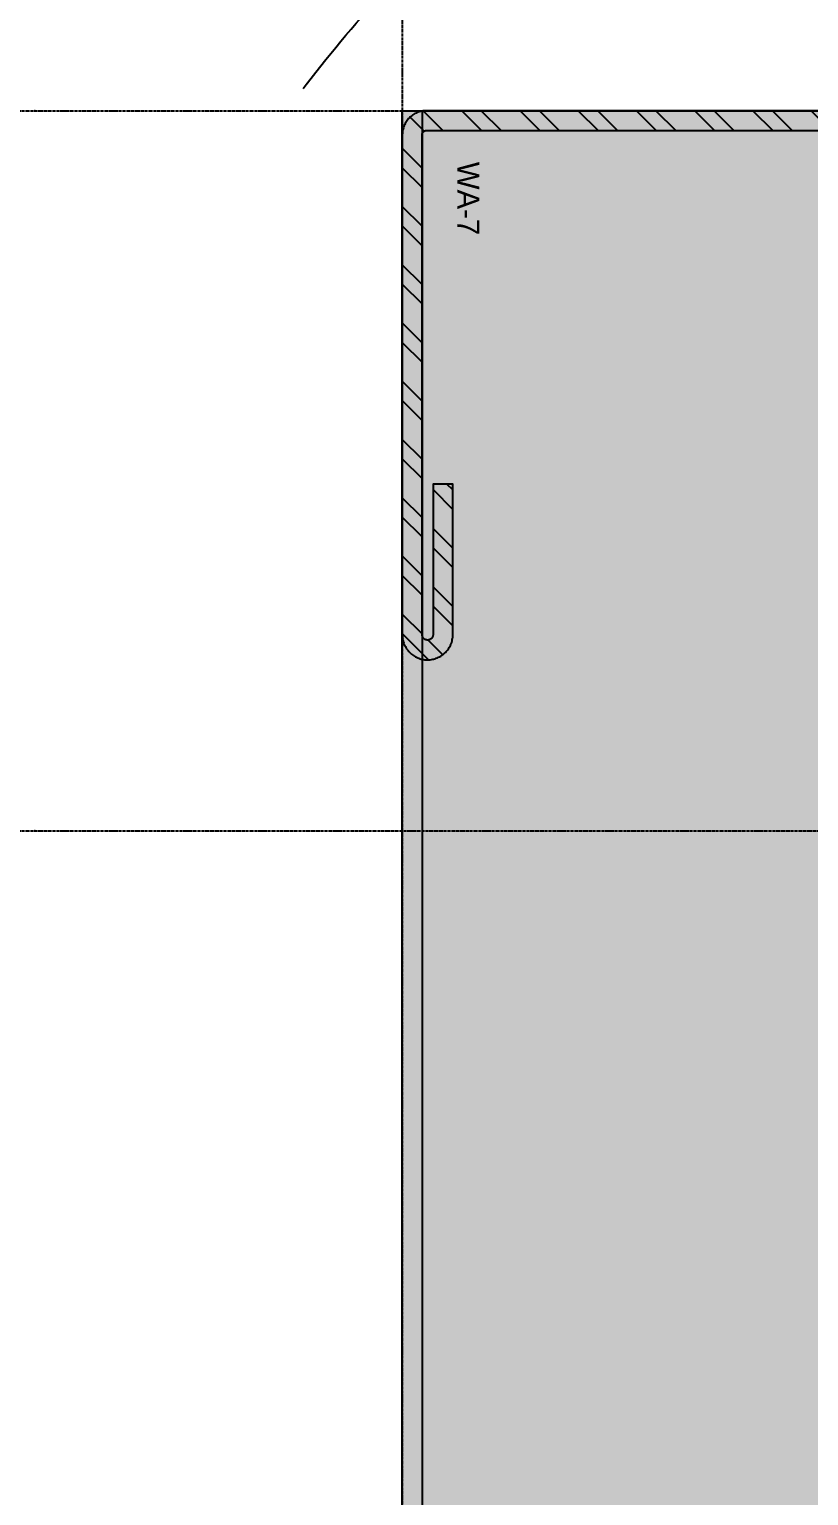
# Model space of a CAD drawing. Header units: millimetres. Extents: x -244126 to 368105, y -173968 to 259060.
# Drawn here: x -94243 to -93888, y 66569 to 67237 of the extents above; entities that cross this region are included whole.
import ezdxf
from ezdxf.xclip import XClip

# ---------------------------------------------------------------- set-up
doc = ezdxf.new("R2010")
doc.units = ezdxf.units.MM
doc.header["$MEASUREMENT"] = 0
doc.header["$XCLIPFRAME"] = 0
doc.linetypes.add('CENTER', pattern=[2, 1.25, -0.25, 0.25, -0.25])
doc.linetypes.add('TA_HL_035.00000', pattern=[227.5, 124.25, -103.25])
for name, color, linetype in [('000 - GRID', 8, 'CENTER'), ('000 - H A T C H', 8, 'Continuous'), ('000 - SYMBOL CON', 1, 'Continuous'), ('001 - ASCESSORIES', 1, 'Continuous')]:
    doc.layers.add(name, color=color, linetype=linetype)
doc.styles.add('Cetury Gothic', font='GOTHIC.TTF')
doc.styles.add('TA', font='Cordia New.ttf', dxfattribs={"height": 4.5})

# ---------------------------------------------------------------- blocks, each defined once
blk = doc.blocks.new('*U2923')
at = {"layer": '001 - ASCESSORIES', "color": 0}
for points in [[(55, 0), (-19.99999999999999, 0), (-19.99999999999991, 2300.000000000007), (55.00000000000007, 2300.000000000007)], [(-19.99999999999991, 2300.000000000007), (-19.09999999999992, 2300.000000000007), (-19.09999999999999, 0), (-19.99999999999999, 0)]]:
    blk.add_lwpolyline(points, close=True, dxfattribs=at)
blk = doc.blocks.new('000 - ASSCESSORIES_FAMELINE_AL.WALL_ANGLE_WA-25x100x0.9mm._CUT_VIEW')
at = {"layer": '000 - H A T C H'}
h = blk.add_hatch(dxfattribs=at)
h.set_pattern_fill('ANSI32', color=8, scale=5)
h.set_pattern_definition([(45, (9126.765496107295, -47348.39203373419), (-1.325825214724777, 1.325825214724777), []), (45, (9127.649379582295, -47348.39203373419), (-1.325825214724777, 1.325825214724777), [])])
edge = h.paths.add_edge_path()
edge.add_arc((-18.89999999999236, -1.100000000007642), 0.2000000000061846, 89.99999999947892, 179.9999999994784, ccw=False)
edge.add_line((-18.89999999999054, -0.9000000000014552), (0, -0.9000000000014552))
edge.add_line((0, -0.9000000000014552), (0, 0))
edge.add_line((0, 0), (-18.89999999999054, 0))
edge.add_arc((-18.89999999999236, -1.10000000000764), 1.10000000000764, 89.99999999990526, 179.9999999999053)
edge.add_line((-20, -1.100000000005821), (-20, -73.89999999999418))
edge.add_arc((-18.89999999999236, -73.89999999999236), 1.10000000000764, 180.0000000000948, 270.0000000000948)
edge.add_line((-18.89999999999054, -75), (3.849999999983993, -75))
edge.add_arc((3.849999999983995, -73.84999999999854), 1.150000000001455, 270, 450)
edge.add_line((3.849999999983995, -72.69999999999709), (-3.000000000003636, -72.69999999999709))
edge.add_line((-3.000000000003636, -72.69999999999709), (-3.000000000003636, -73.59999999999854))
edge.add_line((-3.000000000003636, -73.59999999999854), (2.899999999994181, -73.59999999999854))
edge.add_line((2.899999999994181, -73.59999999999854), (3.849999999980357, -73.59999999999127))
edge.add_arc((3.849999999980357, -73.8499999999949), 0.250000000003638, -90, 90, ccw=False)
edge.add_line((3.849999999980357, -74.09999999999854), (-18.89999999999054, -74.09999999999854))
edge.add_arc((-18.89999999999236, -73.89999999999236), 0.2000000000061846, 180.0000000005211, 270.0000000005211, ccw=False)
edge.add_line((-19.09999999999854, -73.89999999999418), (-19.09999999999854, -6.594370931306912))
edge.add_line((-19.09999999999854, -6.594370931306912), (-19.09999999999854, -1.100000000005821))
at = {"layer": '001 - ASCESSORIES', "color": 0}
blk.add_lwpolyline([(-19.09999999999854, -1.100000000005821, -0.41421356237309), (-18.89999999999054, -0.9000000000014552), (0, -0.9000000000014552), (0, 0), (-18.89999999999054, 0, 0.4142135623730951), (-20, -1.100000000005821), (-20, -73.89999999999418, 0.4142135623730951), (-18.89999999999054, -75), (3.849999999983995, -75, 1), (3.849999999983995, -72.69999999999709), (-3.000000000003636, -72.69999999999709), (-3.000000000003636, -73.59999999999854), (2.899999999994181, -73.59999999999854), (3.849999999980357, -73.59999999999127, -1), (3.849999999980357, -74.09999999999854), (-18.89999999999054, -74.09999999999854, -0.4142135623730951), (-19.09999999999854, -73.89999999999418), (-19.09999999999854, -6.594370931306912)], format="xyb", close=True, dxfattribs=at)
at = {"layer": 'Defpoints', "color": 2, "insert": (-16.00098171533682, -71.49342228018213, -7.182704372127091), "char_height": 1, "width": 59.68444922580751, "attachment_point": 2, "style": 'Cetury Gothic'}
blk.add_mtext('{\\C150;WA-7}', dxfattribs=at)
blk = doc.blocks.new('000 - FAMELINE_BUBBLE_TYP.DETAIL_AL.SUN_LV_70Z+FLEX_BRACKET_CUT_VIEW_TYPE_1')
at = {"layer": '000 - H A T C H'}
h = blk.add_hatch(dxfattribs=at)
h.set_pattern_fill('DOTS', color=8, scale=10)
h.set_pattern_definition([(0, (0, 0), (0.3125, 0.625), [0, -0.625])])
edge = h.paths.add_edge_path()
edge.add_arc((0, 0), 60.00000000000006, 223.8482216901544, 301.9259340175702)
edge.add_line((31.72935324138962, -50.92394469091232), (31.72935324138962, 35.28307804975358))
edge.add_line((31.72935324138962, 35.28307804975339), (-43.2706467586103, 35.28307804975339))
edge.add_line((-43.27064675861038, 35.28307804975339), (-43.27064675861038, -41.56502290498068))
at = {"layer": '000 - SYMBOL CON', "color": 2, "linetype": 'ByBlock'}
blk.add_circle((0, 0), 60, dxfattribs=at)
at = {"color": 1}
ref = blk.add_blockref('*U2923', (-23.27064675861038, -2264.716921950254), dxfattribs=at)
XClip(ref).set_block_clipping_path([(14.731756462209887, 2324.106208463112), (-1.6542540215014014, 2319.2948416715226), (-16.020997278108553, 2310.061896411513), (-27.20456521126107, 2297.1553709975924), (-34.2989316582607, 2281.6208753607425), (-36.72935324138962, 2264.716921950254), (-34.2989316582607, 2247.8129685397653), (-27.20456521126107, 2232.2784729029154), (-16.020997278108553, 2219.371947488995), (-1.6542540215014014, 2210.139002228985), (14.731756462209887, 2205.3276354373957), (31.809537054999964, 2205.3276354373957), (48.19554753871853, 2210.139002228985), (62.562290795318404, 2219.371947488995), (73.7458587284782, 2232.2784729029154), (80.84022517548146, 2247.8129685397653), (83.27064675861038, 2264.716921950254), (80.84022517548146, 2281.6208753607425), (73.7458587284782, 2297.1553709975924), (62.56229079532932, 2310.061896411513), (48.19554753871853, 2319.2948416715226), (31.809537054999964, 2324.106208463112)])
at = {"layer": '001 - ASCESSORIES', "color": 4}
ref = blk.add_blockref('000 - ASSCESSORIES_FAMELINE_AL.WALL_ANGLE_WA-25x100x0.9mm._CUT_VIEW', (31.72935324138234, 15.28307804975339), dxfattribs=dict(at, rotation=270))
XClip(ref).set_block_clipping_path([(-44.10620846310485, -40.2682435377792), (-39.294841671515314, -56.65425402149049), (-30.061896411505586, -71.02099727809764), (-17.155370997585123, -82.20456521125016), (-1.6208753607352264, -89.29893165824978), (15.283078049753385, -91.7293532413787), (32.187031460242, -89.29893165824978), (47.721527097091894, -82.20456521125016), (60.628052511012356, -71.02099727809764), (69.86099777102208, -56.65425402149049), (74.67236456261162, -40.2682435377792), (74.67236456261162, -23.19046294498912), (69.86099777102208, -6.804452461270557), (60.628052511012356, 7.562290795329318), (47.721527097091894, 18.74585872848911), (32.187031460242, 25.840225175492378), (15.283078049753385, 28.270646758621297), (-1.6208753607352264, 25.840225175492378), (-17.155370997585123, 18.74585872848911), (-30.061896411505586, 7.562290795340232), (-39.294841671515314, -6.804452461270557), (-44.10620846310485, -23.19046294498912)])
blk = doc.blocks.new('*U2948')
at = {"layer": '000 - GRID', "color": 0, "linetype": 'ByBlock'}
blk.add_line((0, 99.99999999999997), (2.576687932766269e-14, -1300), dxfattribs=at)
at = {"layer": '000 - GRID', "color": 0}
blk.add_point((0, 0), dxfattribs=at)
at = {"style": 'TA', "flags": 1}
blk.add_attdef('LOCATION', (6, 6), '', height=4.5, dxfattribs=at)

msp = doc.modelspace()

# ---------------------------------------------------------------- block references
at = {"layer": '000 - SYMBOL CON', "color": 3, "linetype": 'TA_HL_035.00000', "xscale": 10, "yscale": 10, "zscale": 10}
msp.add_blockref('000 - FAMELINE_BUBBLE_TYP.DETAIL_AL.SUN_LV_70Z+FLEX_BRACKET_CUT_VIEW_TYPE_1', (-93640.79108123158, 66846.98969310817), dxfattribs=at)

# ---------------------------------------------------------------- next in the draw order: block references
at = {"layer": '000 - GRID'}
msp.add_blockref('*U2948', (-94073.49754881769, 67446.98969310817), dxfattribs=at)
at = {"layer": '000 - GRID', "rotation": 90}
for p in [(-94240.79108123158, 67199.82047360571), (-94240.79108123158, 66872.025008634)]:
    msp.add_blockref('*U2948', p, dxfattribs=at)

doc.saveas('drawing.dxf')
